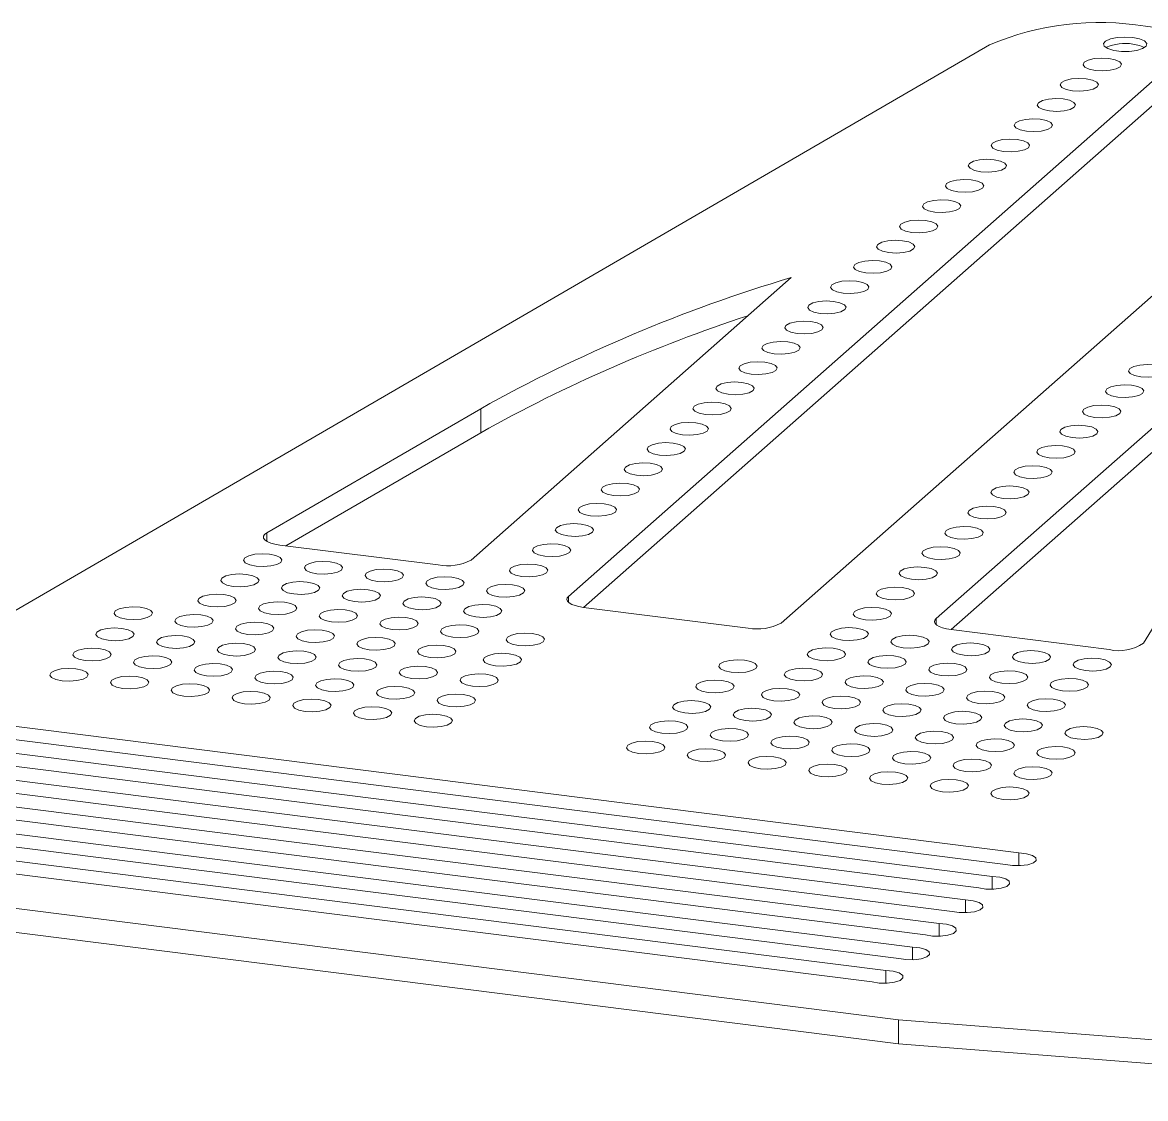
# Paper-space layout '_디메트릭' of a CAD drawing. Header units: millimetres. Extents: x -153 to 62, y -57 to 27.
# Drawn here: x -74.8 to 13.1, y -56.9 to 27.3 of the extents above; entities that cross this region are included whole.
import ezdxf

# ---------------------------------------------------------------- set-up
doc = ezdxf.new("R2010")
doc.units = ezdxf.units.MM

psp = doc.layouts.new('_디메트릭')

# ---------------------------------------------------------------- linework, layer by layer
at = {"color": 7, "linetype": 'Continuous', "lineweight": 15}
for p, q in [((39.969, 23.576), (13.064, 26.966)), ((0.857, 25.508), (-79.619, -21.191)), ((13.585, 22.636), (-32.097, -17.651)), ((13.585, 20.75), (-30.933, -18.51)), ((-15.465, -19.747), (30.216, 20.541)), ((-39.731, -14.805), (-14.669, 7.297)), ((21.74, 2.71), (-3.322, -19.393)), ((21.74, 0.824), (-2.158, -20.252)), ((-38.978, -2.961), (-55.721, -12.677)), ((-38.978, -2.961), (-38.978, -4.847)), ((-38.978, -4.847), (-54.221, -13.692)), ((12.894, -21.322), (19.616, -10.343)), ((-54.694, -13.633), (-42.309, -15.193)), ((-30.933, -18.51), (-18.043, -20.134)), ((-2.158, -20.252), (10.227, -21.812)), ((3.158, -37.73), (-80.716, -27.163)), ((-82.221, -27.997), (2.106, -38.621)), ((1.071, -39.57), (-82.803, -29.003)), ((-84.308, -29.838), (0.019, -40.462)), ((-1.016, -41.411), (-84.89, -30.844)), ((-86.394, -31.678), (-2.068, -42.302)), ((-3.103, -43.251), (-86.977, -32.684)), ((-88.481, -33.518), (-4.155, -44.143)), ((-5.19, -45.092), (-89.064, -34.525)), ((-90.568, -35.359), (-6.242, -45.983)), ((-7.277, -46.932), (-91.151, -36.365)), ((-92.655, -37.199), (-8.329, -47.824)), ((3.158, -37.73), (3.158, -38.727)), ((-99.804, -38.993), (-6.262, -50.778)), ((1.071, -39.57), (1.071, -40.567)), ((-99.804, -40.878), (-6.262, -52.663)), ((-1.016, -41.411), (-1.016, -42.407)), ((-3.103, -43.251), (-3.103, -44.248)), ((-5.19, -45.092), (-5.19, -46.088)), ((-7.277, -46.932), (-7.277, -47.929)), ((-6.262, -50.778), (-6.262, -52.663)), ((-6.262, -50.778), (52.137, -55.367)), ((-6.262, -52.663), (48.282, -56.949))]:
    psp.add_line(p, q, dxfattribs=at)
at = {"color": 8, "linetype": 'Continuous', "lineweight": 15}
for p, q in [((-55.721, -12.677), (-55.721, -13.341)), ((-32.097, -17.651), (-32.097, -18.123)), ((-3.322, -19.393), (-3.322, -19.864))]:
    psp.add_line(p, q, dxfattribs=at)
at = {"color": 7, "linetype": 'Continuous', "lineweight": 15, "flags": 128}
for points in [[(12.069, 26.089), (12.603, 25.981), (12.984, 25.816), (13.159, 25.616), (13.107, 25.408), (12.833, 25.221), (12.375, 25.079), (11.794, 25.003), (11.169, 25.001), (10.585, 25.075), (10.12, 25.214), (9.837, 25.399), (9.774, 25.606), (9.94, 25.807), (10.312, 25.974), (10.841, 26.085), (11.454, 26.125), (12.069, 26.089)], [(12.069, 25.57), (12.603, 25.462), (12.98, 25.3)], [(9.142, 23.507), (9.719, 23.475), (10.289, 23.519), (10.765, 23.633), (11.075, 23.798), (11.171, 23.99), (11.039, 24.181), (10.699, 24.339), (10.202, 24.443), (9.625, 24.475), (9.055, 24.431), (8.579, 24.317), (8.269, 24.152), (8.173, 23.959), (8.305, 23.769), (8.645, 23.61), (9.142, 23.507)], [(7.346, 21.923), (7.923, 21.891), (8.493, 21.935), (8.969, 22.049), (9.279, 22.214), (9.375, 22.407), (9.243, 22.597), (8.903, 22.755), (8.406, 22.859), (7.829, 22.891), (7.259, 22.847), (6.783, 22.733), (6.473, 22.568), (6.377, 22.375), (6.509, 22.185), (6.849, 22.026), (7.346, 21.923)], [(5.55, 20.339), (6.127, 20.307), (6.697, 20.351), (7.173, 20.465), (7.483, 20.63), (7.579, 20.823), (7.447, 21.013), (7.107, 21.171), (6.61, 21.275), (6.033, 21.307), (5.463, 21.263), (4.987, 21.149), (4.677, 20.984), (4.581, 20.791), (4.713, 20.601), (5.053, 20.442), (5.55, 20.339)], [(3.754, 18.755), (4.331, 18.723), (4.901, 18.767), (5.377, 18.881), (5.687, 19.046), (5.783, 19.239), (5.651, 19.429), (5.311, 19.587), (4.814, 19.691), (4.237, 19.723), (3.667, 19.679), (3.19, 19.565), (2.881, 19.4), (2.785, 19.207), (2.917, 19.017), (3.257, 18.858), (3.754, 18.755)], [(1.957, 17.171), (2.535, 17.139), (3.105, 17.183), (3.581, 17.297), (3.891, 17.462), (3.987, 17.655), (3.855, 17.845), (3.515, 18.003), (3.018, 18.107), (2.441, 18.139), (1.871, 18.095), (1.394, 17.981), (1.085, 17.816), (0.989, 17.623), (1.121, 17.433), (1.461, 17.274), (1.957, 17.171)], [(0.161, 15.587), (0.739, 15.555), (1.309, 15.599), (1.785, 15.713), (2.095, 15.878), (2.191, 16.071), (2.059, 16.261), (1.719, 16.419), (1.222, 16.523), (0.645, 16.555), (0.075, 16.511), (-0.402, 16.397), (-0.711, 16.232), (-0.808, 16.039), (-0.675, 15.849), (-0.335, 15.691), (0.161, 15.587)], [(-1.635, 14.003), (-1.057, 13.971), (-0.487, 14.015), (-0.011, 14.129), (0.299, 14.294), (0.395, 14.487), (0.263, 14.677), (-0.077, 14.835), (-0.574, 14.939), (-1.151, 14.971), (-1.721, 14.927), (-2.198, 14.813), (-2.507, 14.648), (-2.604, 14.455), (-2.471, 14.265), (-2.131, 14.107), (-1.635, 14.003)], [(-3.431, 12.419), (-2.853, 12.387), (-2.283, 12.431), (-1.807, 12.545), (-1.497, 12.71), (-1.401, 12.903), (-1.533, 13.093), (-1.873, 13.251), (-2.37, 13.355), (-2.947, 13.387), (-3.517, 13.343), (-3.994, 13.229), (-4.303, 13.064), (-4.4, 12.871), (-4.267, 12.681), (-3.927, 12.523), (-3.431, 12.419)], [(-5.227, 10.835), (-4.649, 10.803), (-4.079, 10.847), (-3.603, 10.961), (-3.293, 11.126), (-3.197, 11.319), (-3.329, 11.509), (-3.669, 11.668), (-4.166, 11.771), (-4.743, 11.803), (-5.314, 11.759), (-5.79, 11.645), (-6.1, 11.48), (-6.196, 11.287), (-6.064, 11.097), (-5.723, 10.939), (-5.227, 10.835)], [(-7.023, 9.251), (-6.445, 9.219), (-5.875, 9.263), (-5.399, 9.377), (-5.089, 9.542), (-4.993, 9.735), (-5.125, 9.925), (-5.466, 10.084), (-5.962, 10.187), (-6.539, 10.219), (-7.11, 10.175), (-7.586, 10.061), (-7.896, 9.896), (-7.992, 9.703), (-7.86, 9.513), (-7.519, 9.355), (-7.023, 9.251)], [(-8.819, 7.667), (-8.242, 7.635), (-7.671, 7.679), (-7.195, 7.793), (-6.885, 7.958), (-6.789, 8.151), (-6.921, 8.341), (-7.262, 8.5), (-7.758, 8.603), (-8.335, 8.635), (-8.906, 8.591), (-9.382, 8.477), (-9.692, 8.312), (-9.788, 8.119), (-9.656, 7.929), (-9.315, 7.771), (-8.819, 7.667)], [(-10.615, 6.083), (-10.038, 6.051), (-9.467, 6.095), (-8.991, 6.209), (-8.681, 6.374), (-8.585, 6.567), (-8.717, 6.757), (-9.058, 6.916), (-9.554, 7.019), (-10.132, 7.051), (-10.702, 7.007), (-11.178, 6.893), (-11.488, 6.728), (-11.584, 6.535), (-11.452, 6.345), (-11.111, 6.187), (-10.615, 6.083)], [(-12.411, 4.499), (-11.834, 4.467), (-11.263, 4.511), (-10.787, 4.625), (-10.477, 4.79), (-10.381, 4.983), (-10.513, 5.173), (-10.854, 5.332), (-11.35, 5.435), (-11.928, 5.467), (-12.498, 5.423), (-12.974, 5.309), (-13.284, 5.144), (-13.38, 4.952), (-13.248, 4.761), (-12.908, 4.603), (-12.411, 4.499)], [(-14.207, 2.916), (-13.63, 2.883), (-13.059, 2.928), (-12.583, 3.041), (-12.274, 3.206), (-12.177, 3.399), (-12.309, 3.589), (-12.65, 3.748), (-13.146, 3.851), (-13.724, 3.883), (-14.294, 3.839), (-14.77, 3.726), (-15.08, 3.56), (-15.176, 3.368), (-15.044, 3.178), (-14.704, 3.019), (-14.207, 2.916)], [(-16.003, 1.332), (-15.426, 1.299), (-14.856, 1.344), (-14.379, 1.457), (-14.07, 1.622), (-13.973, 1.815), (-14.106, 2.005), (-14.446, 2.164), (-14.942, 2.267), (-15.52, 2.299), (-16.09, 2.255), (-16.566, 2.142), (-16.876, 1.976), (-16.972, 1.784), (-16.84, 1.594), (-16.5, 1.435), (-16.003, 1.332)], [(-17.799, -0.252), (-17.222, -0.284), (-16.652, -0.24), (-16.175, -0.127), (-15.866, 0.039), (-15.769, 0.231), (-15.902, 0.421), (-16.242, 0.58), (-16.738, 0.683), (-17.316, 0.715), (-17.886, 0.671), (-18.362, 0.558), (-18.672, 0.392), (-18.768, 0.2), (-18.636, 0.01), (-18.296, -0.149), (-17.799, -0.252)], [(13.76, 0.461), (13.182, 0.493), (12.612, 0.449), (12.136, 0.336), (11.826, 0.17), (11.73, -0.022), (11.862, -0.212), (12.202, -0.371), (12.699, -0.474), (13.276, -0.506), (13.846, -0.462), (14.323, -0.349), (14.632, -0.183), (14.728, 0.009), (14.596, 0.199), (14.256, 0.358), (13.76, 0.461)], [(-19.595, -1.836), (-19.018, -1.868), (-18.448, -1.824), (-17.971, -1.711), (-17.662, -1.545), (-17.566, -1.353), (-17.698, -1.163), (-18.038, -1.004), (-18.534, -0.901), (-19.112, -0.869), (-19.682, -0.913), (-20.158, -1.026), (-20.468, -1.192), (-20.564, -1.384), (-20.432, -1.574), (-20.092, -1.733), (-19.595, -1.836)], [(11.963, -1.123), (11.386, -1.091), (10.816, -1.135), (10.34, -1.248), (10.03, -1.414), (9.934, -1.606), (10.066, -1.796), (10.406, -1.955), (10.903, -2.058), (11.48, -2.09), (12.05, -2.046), (12.527, -1.933), (12.836, -1.767), (12.932, -1.575), (12.8, -1.385), (12.46, -1.226), (11.963, -1.123)], [(-21.391, -3.42), (-20.814, -3.452), (-20.244, -3.408), (-19.767, -3.295), (-19.458, -3.129), (-19.362, -2.937), (-19.494, -2.747), (-19.834, -2.588), (-20.331, -2.485), (-20.908, -2.453), (-21.478, -2.497), (-21.954, -2.61), (-22.264, -2.776), (-22.36, -2.968), (-22.228, -3.158), (-21.888, -3.317), (-21.391, -3.42)], [(10.167, -2.707), (9.59, -2.675), (9.02, -2.719), (8.544, -2.832), (8.234, -2.998), (8.138, -3.19), (8.27, -3.38), (8.61, -3.539), (9.107, -3.642), (9.684, -3.674), (10.254, -3.63), (10.73, -3.517), (11.04, -3.351), (11.136, -3.159), (11.004, -2.969), (10.664, -2.81), (10.167, -2.707)], [(-23.187, -5.004), (-22.61, -5.036), (-22.04, -4.992), (-21.564, -4.879), (-21.254, -4.713), (-21.158, -4.521), (-21.29, -4.331), (-21.63, -4.172), (-22.127, -4.069), (-22.704, -4.037), (-23.274, -4.081), (-23.75, -4.194), (-24.06, -4.36), (-24.156, -4.552), (-24.024, -4.742), (-23.684, -4.901), (-23.187, -5.004)], [(8.371, -4.291), (7.794, -4.259), (7.224, -4.303), (6.748, -4.416), (6.438, -4.582), (6.342, -4.774), (6.474, -4.964), (6.814, -5.123), (7.311, -5.226), (7.888, -5.258), (8.458, -5.214), (8.934, -5.101), (9.244, -4.935), (9.34, -4.743), (9.208, -4.553), (8.868, -4.394), (8.371, -4.291)], [(-24.983, -6.588), (-24.406, -6.62), (-23.836, -6.576), (-23.36, -6.463), (-23.05, -6.297), (-22.954, -6.105), (-23.086, -5.915), (-23.426, -5.756), (-23.923, -5.653), (-24.5, -5.621), (-25.07, -5.665), (-25.546, -5.778), (-25.856, -5.944), (-25.952, -6.136), (-25.82, -6.326), (-25.48, -6.485), (-24.983, -6.588)], [(6.575, -5.875), (5.998, -5.843), (5.428, -5.887), (4.952, -6), (4.642, -6.166), (4.546, -6.358), (4.678, -6.548), (5.018, -6.707), (5.515, -6.81), (6.092, -6.842), (6.662, -6.798), (7.138, -6.685), (7.448, -6.519), (7.544, -6.327), (7.412, -6.137), (7.072, -5.978), (6.575, -5.875)], [(-26.779, -8.172), (-26.202, -8.204), (-25.632, -8.16), (-25.156, -8.047), (-24.846, -7.881), (-24.75, -7.689), (-24.882, -7.499), (-25.222, -7.34), (-25.719, -7.237), (-26.296, -7.205), (-26.866, -7.249), (-27.342, -7.362), (-27.652, -7.528), (-27.748, -7.72), (-27.616, -7.91), (-27.276, -8.069), (-26.779, -8.172)], [(4.779, -7.459), (4.202, -7.427), (3.632, -7.471), (3.156, -7.584), (2.846, -7.75), (2.75, -7.942), (2.882, -8.132), (3.222, -8.291), (3.719, -8.394), (4.296, -8.426), (4.866, -8.382), (5.342, -8.269), (5.652, -8.103), (5.748, -7.911), (5.616, -7.721), (5.276, -7.562), (4.779, -7.459)], [(-28.575, -9.756), (-27.998, -9.788), (-27.428, -9.744), (-26.952, -9.631), (-26.642, -9.465), (-26.546, -9.273), (-26.678, -9.083), (-27.018, -8.924), (-27.515, -8.821), (-28.092, -8.789), (-28.662, -8.833), (-29.138, -8.946), (-29.448, -9.112), (-29.544, -9.304), (-29.412, -9.494), (-29.072, -9.653), (-28.575, -9.756)], [(2.983, -9.043), (2.406, -9.011), (1.836, -9.055), (1.36, -9.168), (1.05, -9.334), (0.954, -9.526), (1.086, -9.716), (1.426, -9.875), (1.923, -9.978), (2.5, -10.01), (3.07, -9.966), (3.546, -9.853), (3.856, -9.687), (3.952, -9.495), (3.82, -9.305), (3.48, -9.146), (2.983, -9.043)], [(-30.371, -11.34), (-29.794, -11.372), (-29.224, -11.328), (-28.748, -11.215), (-28.438, -11.049), (-28.342, -10.857), (-28.474, -10.667), (-28.814, -10.508), (-29.311, -10.405), (-29.888, -10.373), (-30.458, -10.417), (-30.934, -10.53), (-31.244, -10.696), (-31.34, -10.888), (-31.208, -11.078), (-30.868, -11.237), (-30.371, -11.34)], [(1.187, -10.627), (0.61, -10.595), (0.04, -10.639), (-0.437, -10.752), (-0.746, -10.918), (-0.842, -11.11), (-0.71, -11.3), (-0.37, -11.459), (0.127, -11.562), (0.704, -11.594), (1.274, -11.55), (1.75, -11.437), (2.06, -11.271), (2.156, -11.079), (2.024, -10.889), (1.684, -10.73), (1.187, -10.627)], [(-32.167, -12.924), (-31.59, -12.956), (-31.02, -12.912), (-30.544, -12.799), (-30.234, -12.633), (-30.138, -12.441), (-30.27, -12.251), (-30.61, -12.092), (-31.107, -11.989), (-31.684, -11.957), (-32.254, -12.001), (-32.731, -12.114), (-33.04, -12.28), (-33.136, -12.472), (-33.004, -12.662), (-32.664, -12.821), (-32.167, -12.924)], [(-0.609, -12.211), (-1.186, -12.179), (-1.756, -12.223), (-2.233, -12.336), (-2.542, -12.502), (-2.638, -12.694), (-2.506, -12.884), (-2.166, -13.043), (-1.67, -13.146), (-1.092, -13.178), (-0.522, -13.134), (-0.046, -13.021), (0.264, -12.855), (0.36, -12.663), (0.228, -12.473), (-0.112, -12.314), (-0.609, -12.211)], [(-55.721, -12.677), (-55.895, -12.809), (-55.979, -12.95), (-55.971, -13.094), (-55.87, -13.234), (-55.681, -13.364), (-55.413, -13.477), (-55.079, -13.568), (-54.694, -13.633)], [(-33.964, -14.508), (-33.386, -14.54), (-32.816, -14.496), (-32.34, -14.383), (-32.03, -14.217), (-31.934, -14.025), (-32.066, -13.835), (-32.406, -13.676), (-32.903, -13.573), (-33.48, -13.541), (-34.05, -13.585), (-34.527, -13.698), (-34.836, -13.864), (-34.932, -14.056), (-34.8, -14.246), (-34.46, -14.405), (-33.964, -14.508)], [(-2.405, -13.795), (-2.982, -13.763), (-3.552, -13.807), (-4.029, -13.92), (-4.338, -14.086), (-4.435, -14.278), (-4.302, -14.468), (-3.962, -14.627), (-3.466, -14.73), (-2.888, -14.762), (-2.318, -14.718), (-1.842, -14.605), (-1.532, -14.439), (-1.436, -14.247), (-1.568, -14.057), (-1.908, -13.898), (-2.405, -13.795)], [(-56.563, -15.281), (-55.986, -15.313), (-55.416, -15.269), (-54.94, -15.156), (-54.63, -14.99), (-54.534, -14.798), (-54.666, -14.608), (-55.006, -14.449), (-55.503, -14.346), (-56.08, -14.314), (-56.65, -14.358), (-57.126, -14.471), (-57.436, -14.637), (-57.532, -14.829), (-57.4, -15.019), (-57.06, -15.178), (-56.563, -15.281)], [(-51.811, -15.88), (-51.234, -15.912), (-50.664, -15.868), (-50.188, -15.755), (-49.878, -15.589), (-49.782, -15.397), (-49.914, -15.207), (-50.254, -15.048), (-50.751, -14.945), (-51.328, -14.913), (-51.898, -14.957), (-52.374, -15.07), (-52.684, -15.236), (-52.78, -15.428), (-52.648, -15.618), (-52.308, -15.777), (-51.811, -15.88)], [(-47.059, -16.479), (-46.482, -16.511), (-45.912, -16.467), (-45.436, -16.353), (-45.126, -16.188), (-45.03, -15.995), (-45.162, -15.805), (-45.502, -15.647), (-45.999, -15.543), (-46.576, -15.511), (-47.146, -15.555), (-47.622, -15.669), (-47.932, -15.834), (-48.028, -16.027), (-47.896, -16.217), (-47.556, -16.375), (-47.059, -16.479)], [(-35.76, -16.092), (-35.182, -16.124), (-34.612, -16.08), (-34.136, -15.967), (-33.826, -15.801), (-33.73, -15.609), (-33.862, -15.419), (-34.202, -15.26), (-34.699, -15.157), (-35.276, -15.125), (-35.846, -15.169), (-36.323, -15.282), (-36.632, -15.448), (-36.729, -15.64), (-36.596, -15.83), (-36.256, -15.989), (-35.76, -16.092)], [(-4.201, -15.379), (-4.778, -15.347), (-5.348, -15.391), (-5.825, -15.504), (-6.134, -15.67), (-6.231, -15.862), (-6.098, -16.052), (-5.758, -16.211), (-5.262, -16.314), (-4.684, -16.346), (-4.114, -16.302), (-3.638, -16.189), (-3.328, -16.023), (-3.232, -15.831), (-3.364, -15.641), (-3.704, -15.482), (-4.201, -15.379)], [(-58.359, -16.865), (-57.782, -16.897), (-57.212, -16.853), (-56.736, -16.74), (-56.426, -16.574), (-56.33, -16.382), (-56.462, -16.192), (-56.802, -16.033), (-57.299, -15.93), (-57.876, -15.898), (-58.446, -15.942), (-58.922, -16.055), (-59.232, -16.221), (-59.328, -16.413), (-59.196, -16.603), (-58.856, -16.762), (-58.359, -16.865)], [(-53.607, -17.464), (-53.03, -17.496), (-52.46, -17.452), (-51.984, -17.339), (-51.674, -17.173), (-51.578, -16.981), (-51.71, -16.791), (-52.05, -16.632), (-52.547, -16.529), (-53.124, -16.497), (-53.694, -16.541), (-54.17, -16.654), (-54.48, -16.82), (-54.576, -17.012), (-54.444, -17.202), (-54.104, -17.361), (-53.607, -17.464)], [(-42.308, -17.077), (-41.73, -17.109), (-41.16, -17.065), (-40.684, -16.952), (-40.374, -16.786), (-40.278, -16.594), (-40.41, -16.404), (-40.75, -16.245), (-41.247, -16.142), (-41.824, -16.11), (-42.394, -16.154), (-42.871, -16.267), (-43.18, -16.433), (-43.276, -16.625), (-43.144, -16.815), (-42.804, -16.974), (-42.308, -17.077)], [(-60.155, -18.449), (-59.578, -18.481), (-59.008, -18.437), (-58.532, -18.324), (-58.222, -18.158), (-58.126, -17.966), (-58.258, -17.776), (-58.598, -17.617), (-59.095, -17.514), (-59.672, -17.482), (-60.242, -17.526), (-60.718, -17.639), (-61.028, -17.805), (-61.124, -17.997), (-60.992, -18.187), (-60.652, -18.346), (-60.155, -18.449)], [(-48.856, -18.063), (-48.278, -18.095), (-47.708, -18.051), (-47.232, -17.937), (-46.922, -17.772), (-46.826, -17.579), (-46.958, -17.389), (-47.298, -17.231), (-47.795, -17.127), (-48.372, -17.095), (-48.942, -17.139), (-49.419, -17.253), (-49.728, -17.418), (-49.824, -17.611), (-49.692, -17.801), (-49.352, -17.959), (-48.856, -18.063)], [(-37.556, -17.676), (-36.978, -17.708), (-36.408, -17.664), (-35.932, -17.551), (-35.622, -17.385), (-35.526, -17.193), (-35.658, -17.003), (-35.998, -16.844), (-36.495, -16.741), (-37.072, -16.709), (-37.642, -16.753), (-38.119, -16.866), (-38.428, -17.032), (-38.525, -17.224), (-38.392, -17.414), (-38.052, -17.573), (-37.556, -17.676)], [(-5.997, -16.963), (-6.574, -16.93), (-7.145, -16.975), (-7.621, -17.088), (-7.93, -17.253), (-8.027, -17.446), (-7.895, -17.636), (-7.554, -17.795), (-7.058, -17.898), (-6.48, -17.93), (-5.91, -17.886), (-5.434, -17.773), (-5.124, -17.607), (-5.028, -17.415), (-5.16, -17.225), (-5.5, -17.066), (-5.997, -16.963)], [(-55.403, -19.048), (-54.826, -19.08), (-54.256, -19.036), (-53.78, -18.923), (-53.47, -18.757), (-53.374, -18.565), (-53.506, -18.375), (-53.846, -18.216), (-54.343, -18.113), (-54.92, -18.08), (-55.49, -18.125), (-55.966, -18.238), (-56.276, -18.403), (-56.372, -18.596), (-56.24, -18.786), (-55.9, -18.945), (-55.403, -19.048)], [(-44.104, -18.661), (-43.526, -18.693), (-42.956, -18.649), (-42.48, -18.536), (-42.17, -18.37), (-42.074, -18.178), (-42.206, -17.988), (-42.546, -17.829), (-43.043, -17.726), (-43.62, -17.694), (-44.19, -17.738), (-44.667, -17.851), (-44.976, -18.017), (-45.073, -18.209), (-44.94, -18.399), (-44.6, -18.558), (-44.104, -18.661)], [(-39.352, -19.26), (-38.774, -19.292), (-38.204, -19.248), (-37.728, -19.135), (-37.418, -18.969), (-37.322, -18.777), (-37.454, -18.587), (-37.794, -18.428), (-38.291, -18.325), (-38.868, -18.293), (-39.439, -18.337), (-39.915, -18.45), (-40.224, -18.616), (-40.321, -18.808), (-40.189, -18.998), (-39.848, -19.157), (-39.352, -19.26)], [(-32.097, -17.651), (-32.199, -17.777), (-32.225, -17.908), (-32.174, -18.037), (-32.049, -18.161), (-31.853, -18.274), (-31.595, -18.373), (-31.284, -18.452), (-30.933, -18.51)], [(-66.703, -19.435), (-66.126, -19.467), (-65.556, -19.423), (-65.08, -19.309), (-64.77, -19.144), (-64.674, -18.951), (-64.806, -18.761), (-65.146, -18.602), (-65.643, -18.499), (-66.22, -18.467), (-66.79, -18.511), (-67.266, -18.625), (-67.576, -18.79), (-67.672, -18.983), (-67.54, -19.173), (-67.2, -19.331), (-66.703, -19.435)], [(-61.951, -20.033), (-61.374, -20.065), (-60.804, -20.021), (-60.328, -19.908), (-60.018, -19.742), (-59.922, -19.55), (-60.054, -19.36), (-60.394, -19.201), (-60.891, -19.098), (-61.468, -19.066), (-62.038, -19.11), (-62.514, -19.223), (-62.824, -19.389), (-62.92, -19.581), (-62.788, -19.771), (-62.448, -19.93), (-61.951, -20.033)], [(-50.652, -19.647), (-50.074, -19.679), (-49.504, -19.635), (-49.028, -19.521), (-48.718, -19.356), (-48.622, -19.163), (-48.754, -18.973), (-49.094, -18.814), (-49.591, -18.711), (-50.168, -18.679), (-50.738, -18.723), (-51.215, -18.837), (-51.524, -19.002), (-51.62, -19.195), (-51.488, -19.385), (-51.148, -19.543), (-50.652, -19.647)], [(-45.9, -20.245), (-45.322, -20.277), (-44.752, -20.233), (-44.276, -20.12), (-43.966, -19.954), (-43.87, -19.762), (-44.002, -19.572), (-44.342, -19.413), (-44.839, -19.31), (-45.416, -19.278), (-45.986, -19.322), (-46.463, -19.435), (-46.772, -19.601), (-46.869, -19.793), (-46.736, -19.983), (-46.396, -20.142), (-45.9, -20.245)], [(-7.793, -18.547), (-8.37, -18.514), (-8.941, -18.558), (-9.417, -18.672), (-9.727, -18.837), (-9.823, -19.03), (-9.691, -19.22), (-9.35, -19.379), (-8.854, -19.482), (-8.276, -19.514), (-7.706, -19.47), (-7.23, -19.357), (-6.92, -19.191), (-6.824, -18.999), (-6.956, -18.808), (-7.296, -18.65), (-7.793, -18.547)], [(-68.138, -21.088), (-67.561, -21.12), (-66.99, -21.076), (-66.514, -20.963), (-66.204, -20.797), (-66.108, -20.605), (-66.24, -20.415), (-66.581, -20.256), (-67.077, -20.153), (-67.655, -20.121), (-68.225, -20.165), (-68.701, -20.278), (-69.011, -20.444), (-69.107, -20.636), (-68.975, -20.826), (-68.635, -20.985), (-68.138, -21.088)], [(-57.2, -20.632), (-56.622, -20.664), (-56.052, -20.62), (-55.576, -20.507), (-55.266, -20.341), (-55.17, -20.149), (-55.302, -19.959), (-55.642, -19.8), (-56.139, -19.697), (-56.716, -19.664), (-57.286, -19.709), (-57.763, -19.822), (-58.072, -19.987), (-58.168, -20.18), (-58.036, -20.37), (-57.696, -20.529), (-57.2, -20.632)], [(-41.148, -20.844), (-40.57, -20.876), (-40, -20.832), (-39.524, -20.719), (-39.214, -20.553), (-39.118, -20.361), (-39.25, -20.171), (-39.591, -20.012), (-40.087, -19.909), (-40.664, -19.877), (-41.235, -19.921), (-41.711, -20.034), (-42.021, -20.2), (-42.117, -20.392), (-41.985, -20.582), (-41.644, -20.741), (-41.148, -20.844)], [(-9.589, -20.13), (-10.166, -20.098), (-10.737, -20.142), (-11.213, -20.256), (-11.523, -20.421), (-11.619, -20.614), (-11.487, -20.804), (-11.146, -20.963), (-10.65, -21.066), (-10.072, -21.098), (-9.502, -21.054), (-9.026, -20.94), (-8.716, -20.775), (-8.62, -20.583), (-8.752, -20.392), (-9.093, -20.234), (-9.589, -20.13)], [(-3.322, -19.393), (-3.424, -19.519), (-3.45, -19.649), (-3.399, -19.779), (-3.274, -19.903), (-3.078, -20.016), (-2.82, -20.114), (-2.509, -20.194), (-2.158, -20.252)], [(-63.386, -21.687), (-62.809, -21.719), (-62.239, -21.675), (-61.762, -21.561), (-61.453, -21.396), (-61.356, -21.203), (-61.489, -21.013), (-61.829, -20.855), (-62.325, -20.751), (-62.903, -20.719), (-63.473, -20.763), (-63.949, -20.877), (-64.259, -21.042), (-64.355, -21.235), (-64.223, -21.425), (-63.883, -21.583), (-63.386, -21.687)], [(-52.448, -21.231), (-51.87, -21.263), (-51.3, -21.219), (-50.824, -21.105), (-50.514, -20.94), (-50.418, -20.747), (-50.55, -20.557), (-50.89, -20.398), (-51.387, -20.295), (-51.964, -20.263), (-52.534, -20.307), (-53.011, -20.421), (-53.32, -20.586), (-53.417, -20.779), (-53.284, -20.969), (-52.944, -21.127), (-52.448, -21.231)], [(-47.696, -21.829), (-47.118, -21.861), (-46.548, -21.817), (-46.072, -21.704), (-45.762, -21.538), (-45.666, -21.346), (-45.798, -21.156), (-46.138, -20.997), (-46.635, -20.894), (-47.212, -20.862), (-47.783, -20.906), (-48.259, -21.019), (-48.568, -21.185), (-48.665, -21.377), (-48.533, -21.567), (-48.192, -21.726), (-47.696, -21.829)], [(-36.011, -21.491), (-35.433, -21.523), (-34.863, -21.479), (-34.387, -21.366), (-34.077, -21.2), (-33.981, -21.008), (-34.113, -20.818), (-34.453, -20.659), (-34.95, -20.556), (-35.527, -20.524), (-36.097, -20.568), (-36.574, -20.681), (-36.883, -20.847), (-36.98, -21.039), (-36.847, -21.229), (-36.507, -21.388), (-36.011, -21.491)], [(-4.837, -20.729), (-5.415, -20.697), (-5.985, -20.741), (-6.461, -20.855), (-6.771, -21.02), (-6.867, -21.213), (-6.735, -21.403), (-6.394, -21.561), (-5.898, -21.665), (-5.321, -21.697), (-4.75, -21.653), (-4.274, -21.539), (-3.964, -21.374), (-3.868, -21.181), (-4, -20.991), (-4.341, -20.832), (-4.837, -20.729)], [(-69.934, -22.672), (-69.357, -22.704), (-68.787, -22.66), (-68.31, -22.547), (-68.001, -22.381), (-67.904, -22.189), (-68.037, -21.999), (-68.377, -21.84), (-68.873, -21.737), (-69.451, -21.705), (-70.021, -21.749), (-70.497, -21.862), (-70.807, -22.027), (-70.903, -22.22), (-70.771, -22.41), (-70.431, -22.569), (-69.934, -22.672)], [(-58.634, -22.285), (-58.057, -22.317), (-57.487, -22.273), (-57.01, -22.16), (-56.701, -21.994), (-56.605, -21.802), (-56.737, -21.612), (-57.077, -21.453), (-57.573, -21.35), (-58.151, -21.318), (-58.721, -21.362), (-59.197, -21.475), (-59.507, -21.641), (-59.603, -21.833), (-59.471, -22.023), (-59.131, -22.182), (-58.634, -22.285)], [(-53.882, -22.884), (-53.305, -22.916), (-52.735, -22.872), (-52.259, -22.759), (-51.949, -22.593), (-51.853, -22.401), (-51.985, -22.211), (-52.325, -22.052), (-52.822, -21.949), (-53.399, -21.917), (-53.969, -21.961), (-54.445, -22.074), (-54.755, -22.24), (-54.851, -22.432), (-54.719, -22.622), (-54.379, -22.781), (-53.882, -22.884)], [(-42.944, -22.428), (-42.366, -22.46), (-41.796, -22.416), (-41.32, -22.303), (-41.01, -22.137), (-40.914, -21.945), (-41.046, -21.755), (-41.387, -21.596), (-41.883, -21.493), (-42.46, -21.461), (-43.031, -21.505), (-43.507, -21.618), (-43.817, -21.783), (-43.913, -21.976), (-43.781, -22.166), (-43.44, -22.325), (-42.944, -22.428)], [(-11.385, -21.714), (-11.963, -21.682), (-12.533, -21.726), (-13.009, -21.84), (-13.319, -22.005), (-13.415, -22.198), (-13.283, -22.388), (-12.942, -22.547), (-12.446, -22.65), (-11.869, -22.682), (-11.298, -22.638), (-10.822, -22.524), (-10.512, -22.359), (-10.416, -22.166), (-10.548, -21.976), (-10.889, -21.818), (-11.385, -21.714)], [(-0.085, -21.328), (-0.663, -21.296), (-1.233, -21.34), (-1.709, -21.453), (-2.019, -21.619), (-2.115, -21.811), (-1.983, -22.001), (-1.643, -22.16), (-1.146, -22.263), (-0.569, -22.295), (0.002, -22.251), (0.478, -22.138), (0.787, -21.972), (0.884, -21.78), (0.752, -21.59), (0.411, -21.431), (-0.085, -21.328)], [(4.667, -21.927), (4.089, -21.894), (3.519, -21.939), (3.043, -22.052), (2.733, -22.217), (2.637, -22.41), (2.769, -22.6), (3.109, -22.759), (3.606, -22.862), (4.183, -22.894), (4.753, -22.85), (5.23, -22.737), (5.539, -22.571), (5.636, -22.379), (5.503, -22.189), (5.163, -22.03), (4.667, -21.927)], [(-65.182, -23.271), (-64.605, -23.303), (-64.035, -23.259), (-63.558, -23.145), (-63.249, -22.98), (-63.153, -22.787), (-63.285, -22.597), (-63.625, -22.439), (-64.121, -22.335), (-64.699, -22.303), (-65.269, -22.347), (-65.745, -22.461), (-66.055, -22.626), (-66.151, -22.819), (-66.019, -23.009), (-65.679, -23.167), (-65.182, -23.271)], [(-49.13, -23.483), (-48.553, -23.515), (-47.983, -23.471), (-47.507, -23.357), (-47.197, -23.192), (-47.101, -22.999), (-47.233, -22.809), (-47.573, -22.651), (-48.07, -22.547), (-48.647, -22.515), (-49.217, -22.559), (-49.693, -22.673), (-50.003, -22.838), (-50.099, -23.031), (-49.967, -23.221), (-49.627, -23.379), (-49.13, -23.483)], [(-37.807, -23.075), (-37.229, -23.107), (-36.659, -23.063), (-36.183, -22.95), (-35.873, -22.784), (-35.777, -22.592), (-35.909, -22.402), (-36.249, -22.243), (-36.746, -22.14), (-37.323, -22.108), (-37.894, -22.152), (-38.37, -22.265), (-38.679, -22.431), (-38.776, -22.623), (-38.644, -22.813), (-38.303, -22.972), (-37.807, -23.075)], [(-18.318, -22.651), (-18.896, -22.619), (-19.466, -22.663), (-19.942, -22.777), (-20.252, -22.942), (-20.348, -23.135), (-20.216, -23.325), (-19.876, -23.483), (-19.379, -23.587), (-18.802, -23.619), (-18.232, -23.575), (-17.755, -23.461), (-17.446, -23.296), (-17.349, -23.103), (-17.482, -22.913), (-17.822, -22.754), (-18.318, -22.651)], [(-6.633, -22.313), (-7.211, -22.281), (-7.781, -22.325), (-8.257, -22.439), (-8.567, -22.604), (-8.663, -22.796), (-8.531, -22.987), (-8.191, -23.145), (-7.694, -23.249), (-7.117, -23.281), (-6.546, -23.237), (-6.07, -23.123), (-5.76, -22.958), (-5.664, -22.765), (-5.796, -22.575), (-6.137, -22.416), (-6.633, -22.313)], [(9.418, -22.525), (8.841, -22.493), (8.271, -22.537), (7.795, -22.651), (7.485, -22.816), (7.389, -23.009), (7.521, -23.199), (7.861, -23.357), (8.358, -23.461), (8.935, -23.493), (9.505, -23.449), (9.982, -23.335), (10.291, -23.17), (10.387, -22.977), (10.255, -22.787), (9.915, -22.628), (9.418, -22.525)], [(-71.73, -24.256), (-71.153, -24.288), (-70.583, -24.244), (-70.106, -24.131), (-69.797, -23.965), (-69.7, -23.773), (-69.833, -23.583), (-70.173, -23.424), (-70.669, -23.321), (-71.247, -23.288), (-71.817, -23.333), (-72.293, -23.446), (-72.603, -23.611), (-72.699, -23.804), (-72.567, -23.994), (-72.227, -24.153), (-71.73, -24.256)], [(-60.43, -23.869), (-59.853, -23.901), (-59.283, -23.857), (-58.806, -23.744), (-58.497, -23.578), (-58.401, -23.386), (-58.533, -23.196), (-58.873, -23.037), (-59.37, -22.934), (-59.947, -22.902), (-60.517, -22.946), (-60.993, -23.059), (-61.303, -23.225), (-61.399, -23.417), (-61.267, -23.607), (-60.927, -23.766), (-60.43, -23.869)], [(-55.678, -24.468), (-55.101, -24.5), (-54.531, -24.456), (-54.055, -24.343), (-53.745, -24.177), (-53.649, -23.985), (-53.781, -23.795), (-54.121, -23.636), (-54.618, -23.533), (-55.195, -23.501), (-55.765, -23.545), (-56.241, -23.658), (-56.551, -23.824), (-56.647, -24.016), (-56.515, -24.206), (-56.175, -24.365), (-55.678, -24.468)], [(-44.378, -24.081), (-43.801, -24.113), (-43.231, -24.069), (-42.755, -23.956), (-42.445, -23.791), (-42.349, -23.598), (-42.481, -23.408), (-42.821, -23.249), (-43.318, -23.146), (-43.895, -23.114), (-44.465, -23.158), (-44.941, -23.271), (-45.251, -23.437), (-45.347, -23.629), (-45.215, -23.819), (-44.875, -23.978), (-44.378, -24.081)], [(-39.627, -24.68), (-39.049, -24.712), (-38.479, -24.668), (-38.003, -24.555), (-37.693, -24.389), (-37.597, -24.197), (-37.729, -24.007), (-38.069, -23.848), (-38.566, -23.745), (-39.143, -23.713), (-39.713, -23.757), (-40.19, -23.87), (-40.499, -24.036), (-40.595, -24.228), (-40.463, -24.418), (-40.123, -24.577), (-39.627, -24.68)], [(-13.181, -23.298), (-13.759, -23.266), (-14.329, -23.31), (-14.805, -23.424), (-15.115, -23.589), (-15.211, -23.782), (-15.079, -23.972), (-14.738, -24.131), (-14.242, -24.234), (-13.665, -24.266), (-13.094, -24.222), (-12.618, -24.108), (-12.308, -23.943), (-12.212, -23.75), (-12.344, -23.56), (-12.685, -23.402), (-13.181, -23.298)], [(-1.881, -22.912), (-2.459, -22.88), (-3.029, -22.924), (-3.505, -23.037), (-3.815, -23.203), (-3.911, -23.395), (-3.779, -23.585), (-3.439, -23.744), (-2.942, -23.847), (-2.365, -23.879), (-1.795, -23.835), (-1.318, -23.722), (-1.009, -23.556), (-0.912, -23.364), (-1.045, -23.174), (-1.385, -23.015), (-1.881, -22.912)], [(2.871, -23.51), (2.293, -23.478), (1.723, -23.522), (1.247, -23.636), (0.937, -23.801), (0.841, -23.994), (0.973, -24.184), (1.313, -24.343), (1.81, -24.446), (2.387, -24.478), (2.957, -24.434), (3.434, -24.321), (3.743, -24.155), (3.839, -23.963), (3.707, -23.772), (3.367, -23.614), (2.871, -23.51)], [(-66.978, -24.855), (-66.401, -24.887), (-65.831, -24.843), (-65.354, -24.729), (-65.045, -24.564), (-64.949, -24.371), (-65.081, -24.181), (-65.421, -24.022), (-65.917, -23.919), (-66.495, -23.887), (-67.065, -23.931), (-67.541, -24.045), (-67.851, -24.21), (-67.947, -24.403), (-67.815, -24.593), (-67.475, -24.751), (-66.978, -24.855)], [(-62.226, -25.453), (-61.649, -25.485), (-61.079, -25.441), (-60.603, -25.328), (-60.293, -25.162), (-60.197, -24.97), (-60.329, -24.78), (-60.669, -24.621), (-61.166, -24.518), (-61.743, -24.486), (-62.313, -24.53), (-62.789, -24.643), (-63.099, -24.809), (-63.195, -25.001), (-63.063, -25.191), (-62.723, -25.35), (-62.226, -25.453)], [(-50.926, -25.067), (-50.349, -25.099), (-49.779, -25.055), (-49.303, -24.941), (-48.993, -24.776), (-48.897, -24.583), (-49.029, -24.393), (-49.369, -24.235), (-49.866, -24.131), (-50.443, -24.099), (-51.013, -24.143), (-51.489, -24.257), (-51.799, -24.422), (-51.895, -24.615), (-51.763, -24.805), (-51.423, -24.963), (-50.926, -25.067)], [(-20.114, -24.235), (-20.692, -24.203), (-21.262, -24.247), (-21.738, -24.361), (-22.048, -24.526), (-22.144, -24.719), (-22.012, -24.909), (-21.672, -25.067), (-21.175, -25.171), (-20.598, -25.203), (-20.028, -25.159), (-19.551, -25.045), (-19.242, -24.88), (-19.145, -24.687), (-19.278, -24.497), (-19.618, -24.338), (-20.114, -24.235)], [(-8.429, -23.897), (-9.007, -23.865), (-9.577, -23.909), (-10.053, -24.023), (-10.363, -24.188), (-10.459, -24.38), (-10.327, -24.571), (-9.987, -24.729), (-9.49, -24.833), (-8.913, -24.865), (-8.343, -24.821), (-7.866, -24.707), (-7.557, -24.542), (-7.46, -24.349), (-7.593, -24.159), (-7.933, -24), (-8.429, -23.897)], [(-3.677, -24.496), (-4.255, -24.464), (-4.825, -24.508), (-5.301, -24.621), (-5.611, -24.787), (-5.707, -24.979), (-5.575, -25.169), (-5.235, -25.328), (-4.738, -25.431), (-4.161, -25.463), (-3.591, -25.419), (-3.114, -25.306), (-2.805, -25.14), (-2.708, -24.948), (-2.841, -24.758), (-3.181, -24.599), (-3.677, -24.496)], [(7.622, -24.109), (7.045, -24.077), (6.475, -24.121), (5.999, -24.235), (5.689, -24.4), (5.593, -24.593), (5.725, -24.783), (6.065, -24.941), (6.562, -25.045), (7.139, -25.077), (7.709, -25.033), (8.185, -24.919), (8.495, -24.754), (8.591, -24.561), (8.459, -24.371), (8.119, -24.212), (7.622, -24.109)], [(-57.474, -26.052), (-56.897, -26.084), (-56.327, -26.04), (-55.851, -25.927), (-55.541, -25.761), (-55.445, -25.569), (-55.577, -25.379), (-55.917, -25.22), (-56.414, -25.117), (-56.991, -25.085), (-57.561, -25.129), (-58.037, -25.242), (-58.347, -25.408), (-58.443, -25.6), (-58.311, -25.79), (-57.971, -25.949), (-57.474, -26.052)], [(-46.174, -25.665), (-45.597, -25.697), (-45.027, -25.653), (-44.551, -25.54), (-44.241, -25.374), (-44.145, -25.182), (-44.277, -24.992), (-44.617, -24.833), (-45.114, -24.73), (-45.691, -24.698), (-46.261, -24.742), (-46.738, -24.855), (-47.047, -25.021), (-47.143, -25.213), (-47.011, -25.403), (-46.671, -25.562), (-46.174, -25.665)], [(-41.423, -26.264), (-40.845, -26.296), (-40.275, -26.252), (-39.799, -26.139), (-39.489, -25.973), (-39.393, -25.781), (-39.525, -25.591), (-39.865, -25.432), (-40.362, -25.329), (-40.939, -25.297), (-41.509, -25.341), (-41.986, -25.454), (-42.295, -25.62), (-42.392, -25.812), (-42.259, -26.002), (-41.919, -26.161), (-41.423, -26.264)], [(-14.977, -24.882), (-15.555, -24.85), (-16.125, -24.894), (-16.601, -25.008), (-16.911, -25.173), (-17.007, -25.366), (-16.875, -25.556), (-16.535, -25.715), (-16.038, -25.818), (-15.461, -25.85), (-14.89, -25.806), (-14.414, -25.692), (-14.104, -25.527), (-14.008, -25.334), (-14.14, -25.144), (-14.481, -24.986), (-14.977, -24.882)], [(-10.225, -25.481), (-10.803, -25.449), (-11.373, -25.493), (-11.849, -25.606), (-12.159, -25.772), (-12.255, -25.964), (-12.123, -26.154), (-11.783, -26.313), (-11.286, -26.416), (-10.709, -26.449), (-10.139, -26.404), (-9.662, -26.291), (-9.353, -26.126), (-9.256, -25.933), (-9.389, -25.743), (-9.729, -25.584), (-10.225, -25.481)], [(1.074, -25.094), (0.497, -25.062), (-0.073, -25.106), (-0.549, -25.22), (-0.859, -25.385), (-0.955, -25.578), (-0.823, -25.768), (-0.483, -25.927), (0.014, -26.03), (0.591, -26.062), (1.161, -26.018), (1.638, -25.904), (1.947, -25.739), (2.043, -25.547), (1.911, -25.356), (1.571, -25.198), (1.074, -25.094)], [(-52.722, -26.651), (-52.145, -26.683), (-51.575, -26.639), (-51.099, -26.525), (-50.789, -26.36), (-50.693, -26.167), (-50.825, -25.977), (-51.165, -25.819), (-51.662, -25.715), (-52.239, -25.683), (-52.809, -25.727), (-53.285, -25.841), (-53.595, -26.006), (-53.691, -26.199), (-53.559, -26.389), (-53.219, -26.547), (-52.722, -26.651)], [(-47.971, -27.249), (-47.393, -27.281), (-46.823, -27.237), (-46.347, -27.124), (-46.037, -26.958), (-45.941, -26.766), (-46.073, -26.576), (-46.413, -26.417), (-46.91, -26.314), (-47.487, -26.282), (-48.057, -26.326), (-48.534, -26.439), (-48.843, -26.605), (-48.939, -26.797), (-48.807, -26.987), (-48.467, -27.146), (-47.971, -27.249)], [(-21.934, -25.84), (-22.512, -25.808), (-23.082, -25.852), (-23.558, -25.965), (-23.868, -26.131), (-23.964, -26.323), (-23.832, -26.514), (-23.491, -26.672), (-22.995, -26.776), (-22.418, -26.808), (-21.847, -26.764), (-21.371, -26.65), (-21.061, -26.485), (-20.965, -26.292), (-21.097, -26.102), (-21.438, -25.943), (-21.934, -25.84)], [(-5.473, -26.08), (-6.051, -26.048), (-6.621, -26.092), (-7.097, -26.205), (-7.407, -26.371), (-7.503, -26.563), (-7.371, -26.753), (-7.031, -26.912), (-6.534, -27.015), (-5.957, -27.047), (-5.387, -27.003), (-4.91, -26.89), (-4.601, -26.724), (-4.505, -26.532), (-4.637, -26.342), (-4.977, -26.183), (-5.473, -26.08)], [(5.826, -25.693), (5.249, -25.661), (4.679, -25.705), (4.203, -25.819), (3.893, -25.984), (3.797, -26.177), (3.929, -26.367), (4.269, -26.525), (4.766, -26.629), (5.343, -26.661), (5.913, -26.617), (6.389, -26.503), (6.699, -26.338), (6.795, -26.145), (6.663, -25.955), (6.323, -25.796), (5.826, -25.693)], [(-43.219, -27.848), (-42.641, -27.88), (-42.071, -27.836), (-41.595, -27.723), (-41.285, -27.557), (-41.189, -27.365), (-41.321, -27.175), (-41.661, -27.016), (-42.158, -26.913), (-42.735, -26.881), (-43.305, -26.925), (-43.782, -27.038), (-44.091, -27.204), (-44.188, -27.396), (-44.055, -27.586), (-43.715, -27.745), (-43.219, -27.848)], [(-17.182, -26.439), (-17.76, -26.407), (-18.33, -26.451), (-18.806, -26.564), (-19.116, -26.73), (-19.212, -26.922), (-19.08, -27.112), (-18.74, -27.271), (-18.243, -27.374), (-17.666, -27.406), (-17.095, -27.362), (-16.619, -27.249), (-16.309, -27.083), (-16.213, -26.891), (-16.345, -26.701), (-16.686, -26.542), (-17.182, -26.439)], [(-12.43, -27.037), (-13.008, -27.005), (-13.578, -27.049), (-14.054, -27.163), (-14.364, -27.328), (-14.46, -27.521), (-14.328, -27.711), (-13.988, -27.87), (-13.491, -27.973), (-12.914, -28.005), (-12.344, -27.961), (-11.867, -27.847), (-11.558, -27.682), (-11.461, -27.49), (-11.594, -27.299), (-11.934, -27.141), (-12.43, -27.037)], [(-0.722, -26.678), (-1.299, -26.646), (-1.869, -26.69), (-2.345, -26.804), (-2.655, -26.969), (-2.751, -27.162), (-2.619, -27.352), (-2.279, -27.511), (-1.782, -27.614), (-1.205, -27.646), (-0.635, -27.602), (-0.159, -27.488), (0.151, -27.323), (0.247, -27.13), (0.115, -26.94), (-0.225, -26.782), (-0.722, -26.678)], [(4.03, -27.277), (3.453, -27.245), (2.883, -27.289), (2.407, -27.403), (2.097, -27.568), (2.001, -27.76), (2.133, -27.951), (2.473, -28.109), (2.97, -28.213), (3.547, -28.245), (4.117, -28.201), (4.593, -28.087), (4.903, -27.922), (4.999, -27.729), (4.867, -27.539), (4.527, -27.38), (4.03, -27.277)], [(-23.73, -27.424), (-24.308, -27.392), (-24.878, -27.436), (-25.354, -27.549), (-25.664, -27.715), (-25.76, -27.907), (-25.628, -28.097), (-25.287, -28.256), (-24.791, -28.359), (-24.214, -28.392), (-23.643, -28.347), (-23.167, -28.234), (-22.857, -28.069), (-22.761, -27.876), (-22.893, -27.686), (-23.234, -27.527), (-23.73, -27.424)], [(-18.978, -28.023), (-19.556, -27.991), (-20.126, -28.035), (-20.602, -28.148), (-20.912, -28.314), (-21.008, -28.506), (-20.876, -28.696), (-20.536, -28.855), (-20.039, -28.958), (-19.462, -28.99), (-18.892, -28.946), (-18.415, -28.833), (-18.106, -28.667), (-18.009, -28.475), (-18.142, -28.285), (-18.482, -28.126), (-18.978, -28.023)], [(-7.678, -27.636), (-8.256, -27.604), (-8.826, -27.648), (-9.302, -27.762), (-9.612, -27.927), (-9.708, -28.12), (-9.576, -28.31), (-9.236, -28.468), (-8.739, -28.572), (-8.162, -28.604), (-7.592, -28.56), (-7.115, -28.446), (-6.806, -28.281), (-6.71, -28.088), (-6.842, -27.898), (-7.182, -27.739), (-7.678, -27.636)], [(8.782, -27.876), (8.205, -27.844), (7.635, -27.888), (7.159, -28.001), (6.849, -28.167), (6.753, -28.359), (6.885, -28.549), (7.225, -28.708), (7.722, -28.811), (8.299, -28.843), (8.869, -28.799), (9.345, -28.686), (9.655, -28.52), (9.751, -28.328), (9.619, -28.138), (9.279, -27.979), (8.782, -27.876)], [(-25.526, -29.008), (-26.104, -28.976), (-26.674, -29.02), (-27.15, -29.133), (-27.46, -29.299), (-27.556, -29.491), (-27.424, -29.681), (-27.084, -29.84), (-26.587, -29.943), (-26.01, -29.975), (-25.439, -29.931), (-24.963, -29.818), (-24.654, -29.653), (-24.557, -29.46), (-24.689, -29.27), (-25.03, -29.111), (-25.526, -29.008)], [(-14.226, -28.621), (-14.804, -28.589), (-15.374, -28.633), (-15.85, -28.747), (-16.16, -28.912), (-16.256, -29.105), (-16.124, -29.295), (-15.784, -29.454), (-15.287, -29.557), (-14.71, -29.589), (-14.14, -29.545), (-13.663, -29.431), (-13.354, -29.266), (-13.258, -29.073), (-13.39, -28.883), (-13.73, -28.725), (-14.226, -28.621)], [(-2.927, -28.235), (-3.504, -28.203), (-4.074, -28.247), (-4.55, -28.36), (-4.86, -28.526), (-4.956, -28.718), (-4.824, -28.908), (-4.484, -29.067), (-3.987, -29.17), (-3.41, -29.202), (-2.84, -29.158), (-2.364, -29.045), (-2.054, -28.879), (-1.958, -28.687), (-2.09, -28.497), (-2.43, -28.338), (-2.927, -28.235)], [(1.825, -28.834), (1.248, -28.801), (0.678, -28.846), (0.202, -28.959), (-0.108, -29.124), (-0.204, -29.317), (-0.072, -29.507), (0.268, -29.666), (0.765, -29.769), (1.342, -29.801), (1.912, -29.757), (2.388, -29.644), (2.698, -29.478), (2.794, -29.286), (2.662, -29.096), (2.322, -28.937), (1.825, -28.834)], [(-20.774, -29.607), (-21.352, -29.575), (-21.922, -29.619), (-22.398, -29.732), (-22.708, -29.898), (-22.804, -30.09), (-22.672, -30.28), (-22.332, -30.439), (-21.835, -30.542), (-21.258, -30.574), (-20.688, -30.53), (-20.211, -30.417), (-19.902, -30.251), (-19.805, -30.059), (-19.938, -29.869), (-20.278, -29.71), (-20.774, -29.607)], [(-9.475, -29.22), (-10.052, -29.188), (-10.622, -29.232), (-11.098, -29.346), (-11.408, -29.511), (-11.504, -29.703), (-11.372, -29.894), (-11.032, -30.052), (-10.535, -30.156), (-9.958, -30.188), (-9.388, -30.144), (-8.911, -30.03), (-8.602, -29.865), (-8.506, -29.672), (-8.638, -29.482), (-8.978, -29.323), (-9.475, -29.22)], [(-4.723, -29.819), (-5.3, -29.787), (-5.87, -29.831), (-6.346, -29.944), (-6.656, -30.11), (-6.752, -30.302), (-6.62, -30.492), (-6.28, -30.651), (-5.783, -30.754), (-5.206, -30.786), (-4.636, -30.742), (-4.16, -30.629), (-3.85, -30.463), (-3.754, -30.271), (-3.886, -30.081), (-4.226, -29.922), (-4.723, -29.819)], [(6.577, -29.432), (6, -29.4), (5.43, -29.444), (4.954, -29.558), (4.644, -29.723), (4.548, -29.916), (4.68, -30.106), (5.02, -30.264), (5.517, -30.368), (6.094, -30.4), (6.664, -30.356), (7.14, -30.242), (7.45, -30.077), (7.546, -29.884), (7.414, -29.694), (7.074, -29.535), (6.577, -29.432)], [(-16.022, -30.205), (-16.6, -30.173), (-17.17, -30.217), (-17.646, -30.331), (-17.956, -30.496), (-18.052, -30.689), (-17.92, -30.879), (-17.58, -31.038), (-17.083, -31.141), (-16.506, -31.173), (-15.936, -31.129), (-15.459, -31.015), (-15.15, -30.85), (-15.054, -30.657), (-15.186, -30.467), (-15.526, -30.309), (-16.022, -30.205)], [(0.029, -30.417), (-0.548, -30.385), (-1.118, -30.429), (-1.594, -30.543), (-1.904, -30.708), (-2, -30.901), (-1.868, -31.091), (-1.528, -31.25), (-1.031, -31.353), (-0.454, -31.385), (0.116, -31.341), (0.592, -31.227), (0.902, -31.062), (0.998, -30.87), (0.866, -30.679), (0.526, -30.521), (0.029, -30.417)], [(-11.271, -30.804), (-11.848, -30.772), (-12.418, -30.816), (-12.894, -30.929), (-13.204, -31.095), (-13.3, -31.287), (-13.168, -31.478), (-12.828, -31.636), (-12.331, -31.739), (-11.754, -31.772), (-11.184, -31.728), (-10.708, -31.614), (-10.398, -31.449), (-10.302, -31.256), (-10.434, -31.066), (-10.774, -30.907), (-11.271, -30.804)], [(-6.519, -31.403), (-7.096, -31.371), (-7.666, -31.415), (-8.142, -31.528), (-8.452, -31.694), (-8.548, -31.886), (-8.416, -32.076), (-8.076, -32.235), (-7.579, -32.338), (-7.002, -32.37), (-6.432, -32.326), (-5.956, -32.213), (-5.646, -32.047), (-5.55, -31.855), (-5.682, -31.665), (-6.022, -31.506), (-6.519, -31.403)], [(4.781, -31.016), (4.204, -30.984), (3.634, -31.028), (3.157, -31.142), (2.848, -31.307), (2.752, -31.5), (2.884, -31.69), (3.224, -31.848), (3.721, -31.952), (4.298, -31.984), (4.868, -31.94), (5.344, -31.826), (5.654, -31.661), (5.75, -31.468), (5.618, -31.278), (5.278, -31.119), (4.781, -31.016)], [(-1.767, -32.001), (-2.344, -31.969), (-2.914, -32.013), (-3.39, -32.127), (-3.7, -32.292), (-3.796, -32.485), (-3.664, -32.675), (-3.324, -32.834), (-2.827, -32.937), (-2.25, -32.969), (-1.68, -32.925), (-1.204, -32.811), (-0.894, -32.646), (-0.798, -32.453), (-0.93, -32.263), (-1.27, -32.105), (-1.767, -32.001)], [(2.985, -32.6), (2.408, -32.568), (1.838, -32.612), (1.361, -32.726), (1.052, -32.891), (0.956, -33.084), (1.088, -33.274), (1.428, -33.432), (1.924, -33.536), (2.502, -33.568), (3.072, -33.524), (3.548, -33.41), (3.858, -33.245), (3.954, -33.052), (3.822, -32.862), (3.482, -32.703), (2.985, -32.6)], [(2.106, -38.621), (2.658, -38.712), (3.274, -38.722), (3.849, -38.648), (4.286, -38.503), (4.512, -38.312), (4.488, -38.107), (4.218, -37.922), (3.748, -37.789), (3.158, -37.73)], [(0.019, -40.462), (0.571, -40.553), (1.187, -40.562), (1.762, -40.488), (2.199, -40.343), (2.425, -40.152), (2.401, -39.947), (2.131, -39.762), (1.662, -39.629), (1.071, -39.57)], [(-2.068, -42.302), (-1.516, -42.393), (-0.9, -42.403), (-0.325, -42.329), (0.113, -42.184), (0.338, -41.993), (0.314, -41.787), (0.044, -41.603), (-0.425, -41.47), (-1.016, -41.411)], [(-4.155, -44.143), (-3.602, -44.234), (-2.987, -44.243), (-2.412, -44.169), (-1.974, -44.024), (-1.749, -43.833), (-1.773, -43.628), (-2.042, -43.443), (-2.512, -43.31), (-3.103, -43.251)], [(-6.242, -45.983), (-5.689, -46.074), (-5.074, -46.084), (-4.498, -46.01), (-4.061, -45.865), (-3.835, -45.674), (-3.86, -45.468), (-4.129, -45.284), (-4.599, -45.151), (-5.19, -45.092)], [(-8.329, -47.824), (-7.776, -47.915), (-7.16, -47.924), (-6.585, -47.85), (-6.148, -47.705), (-5.922, -47.514), (-5.946, -47.309), (-6.216, -47.124), (-6.686, -46.991), (-7.277, -46.932)]]:
    psp.add_lwpolyline(points, dxfattribs=at)
at = {"color": 7, "linetype": 'Continuous', "lineweight": 15}
for centre, radius, start, end in [((9.46, 5.303), 21.961, 80.55611, 113.06387), ((11.456, 21.976), 3.646, 80.32046, 114.28793), ((20.074, -108.962), 121.34, 106.63864, 119.1219), ((18.363, -107.371), 117.47, 108.06053, 119.21779), ((-41.573, -11.325), 3.938, 259.22613, 297.8883), ((-17.307, -16.266), 3.938, 259.22613, 297.8883), ((10.997, -18.506), 3.395, 256.88325, 303.95253)]:
    psp.add_arc(centre, radius, start, end, dxfattribs=at)

doc.saveas('drawing.dxf')
